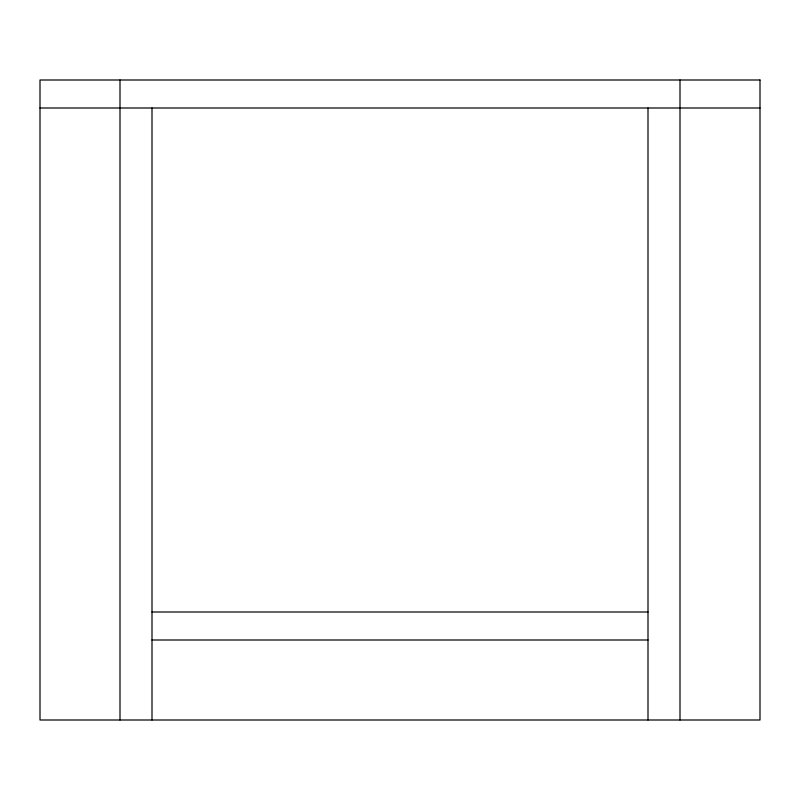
<?xml version="1.0" encoding="UTF-8"?>
<svg xmlns="http://www.w3.org/2000/svg" width="800" height="800" viewBox="0 0 800 800"><rect width="100%" height="100%" fill="white"/><g stroke="black" fill="none" stroke-linecap="round" stroke-linejoin="round"><path stroke-width="1.2" d="M40 108L760 108M152 612L648 612M152 640L648 640M680 80L680 720M648 108L648 720M152 108L152 720M120 80L120 720M760 80L40 80L40 720L760 720L760 80"/></g></svg>
